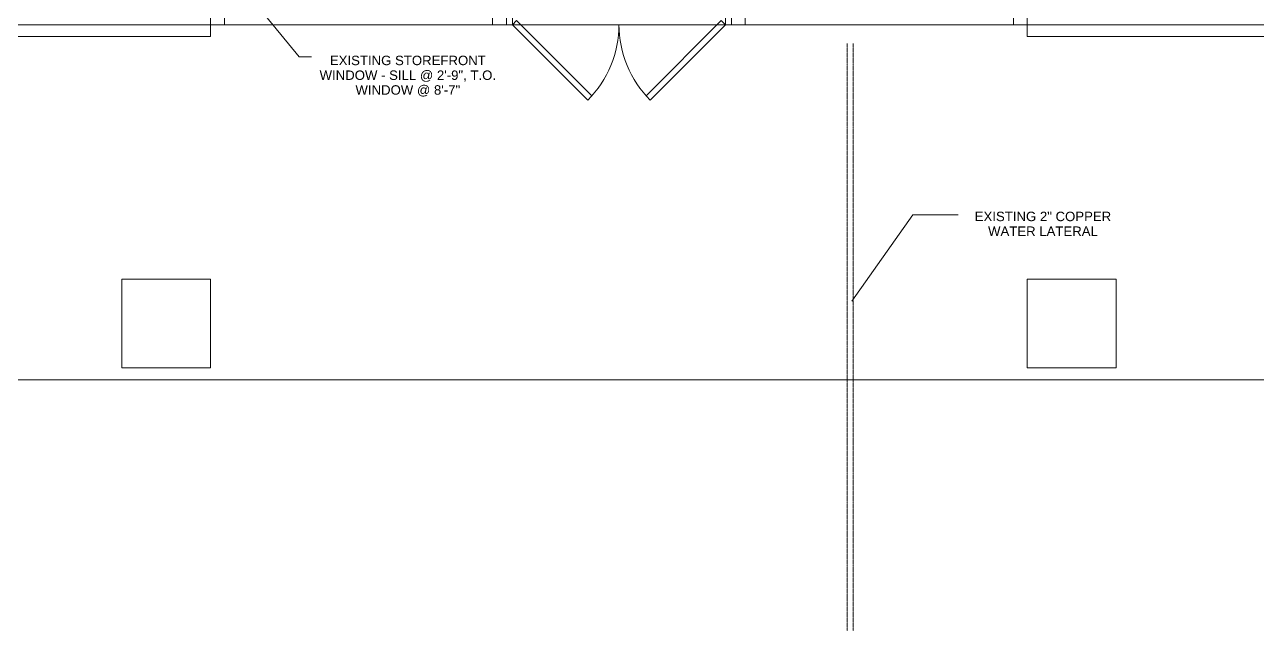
# Model space of a CAD drawing. Header units: inches. Extents: x -2804 to 58974, y -36095 to 66.
# Drawn here: x 21724.5 to 22141.2, y -24067.9 to -23865.2 of the extents above; entities that cross this region are included whole.
import ezdxf

# ---------------------------------------------------------------- set-up
doc = ezdxf.new("R2010")
doc.units = ezdxf.units.IN
doc.header["$MEASUREMENT"] = 0
doc.header["$XCLIPFRAME"] = 2
doc.linetypes.add('IMPORT-HIDDEN2 _3_', pattern=[0.09375, 0.0625, -0.03125])
for name, color, linetype, lineweight in [('15xx-Jefferson-REHAB-pr5_dwg', 45, 'Continuous', 9), ('A-PLBG-FIXT', 7, 'Continuous', 9), ('A-TEXT', 7, 'Continuous', 9), ('A-TEXT-8', 7, 'Continuous', 9), ('A-Wall-exist', 7, 'Continuous', 9), ('G-ANNO-REFR', 1, 'Continuous', 9)]:
    doc.layers.add(name, color=color, linetype=linetype, lineweight=lineweight)
doc.styles.add('Arial_5', font='arial.ttf', dxfattribs={"height": 3.1875})
picture_1 = doc.add_image_def('image1.jpg', size_in_pixel=(1920, 1080))

# ---------------------------------------------------------------- blocks, each defined once
blk = doc.blocks.new('15xx-Jefferson-REHAB-pr5_dwg-1211969-Site Locator Map')
at = {"layer": 'A-PLBG-FIXT', "linetype": 'IMPORT-HIDDEN2 _3_'}
for p, q in [((11539.36, 9087.55), (11539.36, 8878.14)), ((11541.36, 9087.55), (11541.36, 8878.14))]:
    blk.add_line(p, q, dxfattribs=at)
at = {"layer": 'A-TEXT', "flags": 128}
for points in [[(11340.22, 9100.07), (11354.14, 9083.06), (11358.28, 9083.06)], [(11540.93, 9000.5), (11561.55, 9029.68), (11576.84, 9029.68)]]:
    blk.add_lwpolyline(points, dxfattribs=at)
at = {"layer": 'A-Wall-exist', "flags": 128}
for points in [[(11012.23, 9410.9), (11012.23, 9093.9), (11912.23, 9093.9), (11912.23, 8973.9), (11012.23, 8973.9), (11012.23, 9093.9)], [(11226.23, 9105.9), (11226.23, 9089.9), (11324.23, 9089.9), (11324.23, 9105.9)], [(11698.23, 9105.9), (11698.23, 9089.9), (11600.23, 9089.9), (11600.23, 9105.9)], [(11451.7, 9068.44), (11426.23, 9093.9), (11427.65, 9095.32), (11453.07, 9069.89)], [(11472.77, 9068.44), (11498.23, 9093.9), (11496.82, 9095.32), (11471.4, 9069.89)]]:
    blk.add_lwpolyline(points, dxfattribs=at)
for points in [[(11324.23, 9093.9), (11328.93, 9093.9), (11328.93, 9102.04), (11324.23, 9102.04)], [(11419.54, 9093.9), (11424.23, 9093.9), (11424.23, 9102.04), (11419.54, 9102.04)], [(11500.23, 9093.9), (11504.93, 9093.9), (11504.93, 9102.04), (11500.23, 9102.04)], [(11595.54, 9093.9), (11600.23, 9093.9), (11600.23, 9102.04), (11595.54, 9102.04)], [(11424.23, 9098.9), (11426.23, 9098.9), (11426.23, 9093.9), (11424.23, 9093.9)], [(11500.23, 9098.9), (11498.23, 9098.9), (11498.23, 9093.9), (11500.23, 9093.9)], [(11324.23, 8977.9), (11294.23, 8977.9), (11294.23, 9007.9), (11324.23, 9007.9)], [(11630.23, 8977.9), (11600.23, 8977.9), (11600.23, 9007.9), (11630.23, 9007.9)]]:
    blk.add_lwpolyline(points, close=True, dxfattribs=at)
at = {"layer": 'A-Wall-exist'}
for centre, start, end in [((11426.19, 9093.9), 315.0449, 0), ((11498.27, 9093.9), 180, 224.9551)]:
    blk.add_arc(centre, 36.04, start, end, dxfattribs=at)
at = {"layer": 'A-TEXT-8', "char_height": 3.1875, "attachment_point": 2, "line_spacing_factor": 0.938532, "style": 'Arial_5'}
for s, insert, width in [('EXISTING STOREFRONT\\PWINDOW - SILL @ 2\'-9", T.O.\\PWINDOW @ 8\'-7"', (11390.88, 9083.41), 70.0786), ('EXISTING 2" COPPER\\PWATER LATERAL', (11605.54, 9030.7), 54.8729)]:
    blk.add_mtext(s, dxfattribs=dict(at, insert=insert, width=width))

msp = doc.modelspace()

# ---------------------------------------------------------------- block references
at = {"layer": '15xx-Jefferson-REHAB-pr5_dwg', "color": 7}
msp.add_blockref('15xx-Jefferson-REHAB-pr5_dwg-1211969-Site Locator Map', (10463.16, -32959.13), dxfattribs=at)

# ---------------------------------------------------------------- pictures from other files: only their frames are drawn
at = {"layer": 'G-ANNO-REFR'}
image = msp.add_image(picture_1, insert=(2622.27, -39288.79), size_in_units=(58514.29, 32914.29), dxfattribs=at)
image.set_boundary_path([(6.22075, 974.7155), (6.22075, 84.07945), (1848.5501, 84.07945), (1848.5501, 974.7155), (6.22075, 974.7155)])
image.dxf.flags = 15

doc.saveas('drawing.dxf')
